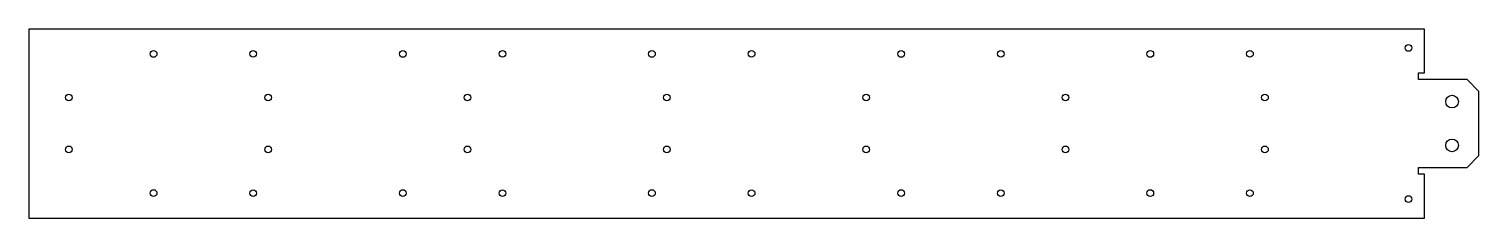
# Model space of a CAD drawing. Header units: millimetres. Extents: x 0 to 727, y -95 to 0.
import ezdxf

# ---------------------------------------------------------------- set-up
doc = ezdxf.new("R2010")
doc.units = ezdxf.units.MM

msp = doc.modelspace()

# ---------------------------------------------------------------- linework, layer by layer
msp.add_lwpolyline([(697, -22), (700, -22), (700, 0), (0, 0), (0, -94.79), (700, -94.79), (700, -72.79), (697, -72.79), (697, -69.39), (721.39, -69.39), (727.39, -63.39), (727.39, -31.39), (721.39, -25.39), (697, -25.39)], close=True)
for centre, radius in [((62.5, -12.5), 1.68), ((112.5, -12.5), 1.67), ((187.5, -12.5), 1.68), ((237.5, -12.5), 1.67), ((312.5, -12.5), 1.68), ((362.5, -12.5), 1.67), ((437.5, -12.5), 1.68), ((487.5, -12.5), 1.67), ((562.5, -12.5), 1.68), ((612.5, -12.5), 1.67), ((692, -9.5), 1.67), ((20, -34.39), 1.68), ((120, -34.39), 1.68), ((220, -34.39), 1.68), ((320, -34.39), 1.68), ((420, -34.39), 1.68), ((520, -34.39), 1.68), ((620, -34.39), 1.68), ((713.89, -36.39), 3.15), ((713.89, -58.39), 3.15), ((20, -60.39), 1.68), ((120, -60.39), 1.68), ((220, -60.39), 1.68), ((320, -60.39), 1.68), ((420, -60.39), 1.68), ((520, -60.39), 1.68), ((620, -60.39), 1.68), ((62.5, -82.29), 1.68), ((112.5, -82.29), 1.67), ((187.5, -82.29), 1.68), ((237.5, -82.29), 1.67), ((312.5, -82.29), 1.68), ((362.5, -82.29), 1.67), ((437.5, -82.29), 1.68), ((487.5, -82.29), 1.67), ((562.5, -82.29), 1.68), ((612.5, -82.29), 1.67), ((692, -85.29), 1.67)]:
    msp.add_circle(centre, radius)

doc.saveas('drawing.dxf')
